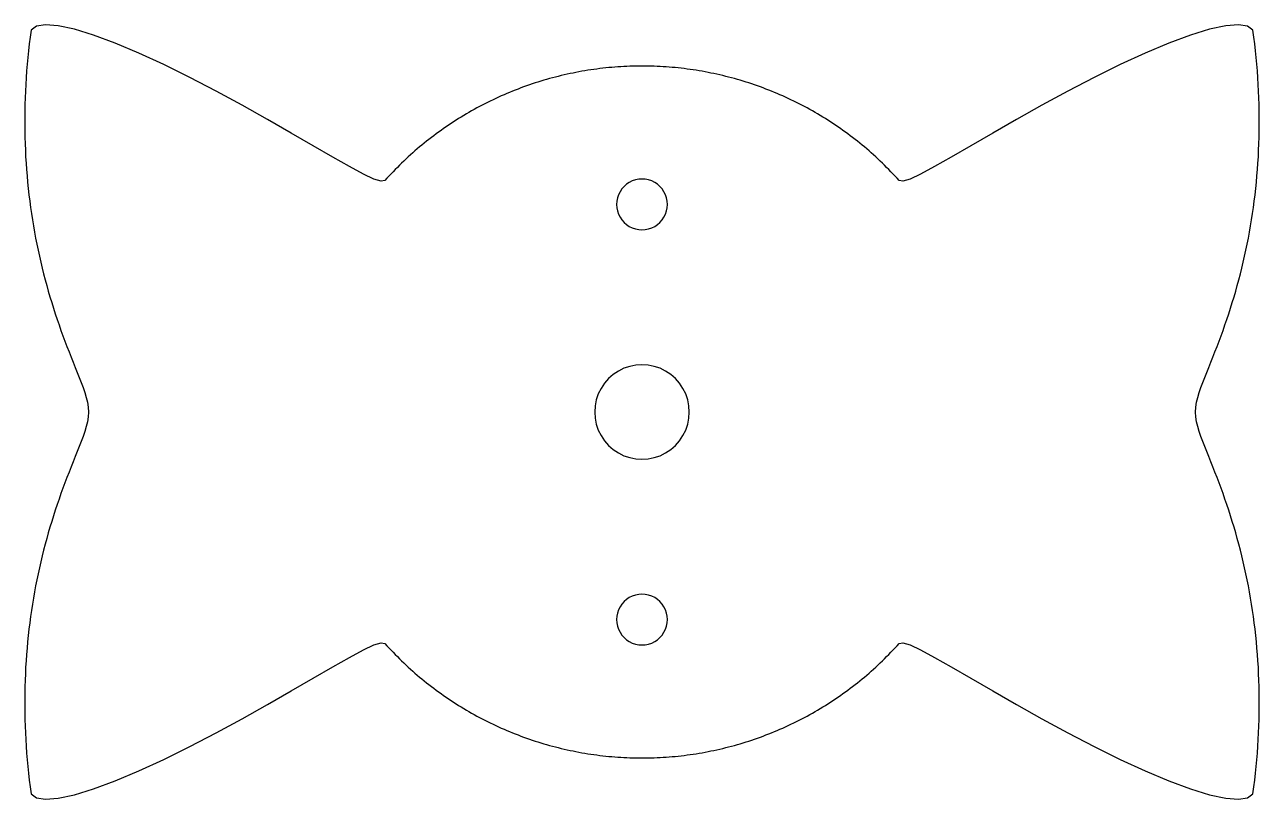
# Model space of a CAD drawing. Header units: metres. Extents: x -54 to 54, y -34 to 34.
import ezdxf

# ---------------------------------------------------------------- set-up
doc = ezdxf.new("R2010")
doc.units = ezdxf.units.M

msp = doc.modelspace()

# ---------------------------------------------------------------- linework, layer by layer
at = {"layer": 'CUT'}
for points in [[(48, 0), (48.022, 0.419), (48.087, 0.839), (48.187, 1.262), (48.313, 1.687), (48.46, 2.116), (48.62, 2.548), (48.789, 2.984), (48.964, 3.424), (49.142, 3.868), (49.322, 4.315), (49.502, 4.766), (49.681, 5.222), (49.859, 5.681), (50.035, 6.144), (50.208, 6.61), (50.379, 7.08), (50.547, 7.554), (50.711, 8.032), (50.872, 8.513), (51.028, 8.998), (51.181, 9.486), (51.33, 9.978), (51.475, 10.473), (51.615, 10.971), (51.751, 11.473), (51.883, 11.978), (52.01, 12.486), (52.132, 12.998), (52.25, 13.513), (52.363, 14.031), (52.471, 14.551), (52.574, 15.075), (52.672, 15.602), (52.764, 16.132), (52.852, 16.664), (52.935, 17.2), (53.012, 17.738), (53.085, 18.279), (53.152, 18.822), (53.213, 19.368), (53.269, 19.917), (53.32, 20.468), (53.365, 21.021), (53.405, 21.577), (53.439, 22.135), (53.467, 22.695), (53.49, 23.258), (53.507, 23.823), (53.518, 24.39), (53.523, 24.958), (53.523, 25.529), (53.517, 26.102), (53.505, 26.676), (53.487, 27.253), (53.463, 27.831), (53.433, 28.411), (53.396, 28.992), (53.354, 29.575), (53.306, 30.159), (53.252, 30.745), (53.191, 31.332), (53.125, 31.92), (53.052, 32.51), (52.973, 33.101), (52.513, 33.455), (51.72, 33.588), (50.613, 33.5), (49.215, 33.196), (47.56, 32.687), (45.687, 31.99), (43.638, 31.126), (41.461, 30.123), (39.205, 29.01), (36.923, 27.823), (34.664, 26.598), (32.479, 25.375), (30.414, 24.193), (28.514, 23.09), (26.817, 22.106), (25.356, 21.276), (24.157, 20.632), (23.241, 20.203), (22.618, 20.011), (22.294, 20.074), (22.118, 20.268), (21.941, 20.46), (21.761, 20.651), (21.58, 20.84), (21.398, 21.027), (21.213, 21.213), (21.027, 21.398), (20.84, 21.58), (20.651, 21.761), (20.46, 21.941), (20.268, 22.118), (20.074, 22.294), (19.879, 22.469), (19.682, 22.641), (19.483, 22.812), (19.284, 22.981), (19.082, 23.149), (18.88, 23.314), (18.675, 23.478), (18.47, 23.64), (18.263, 23.801), (18.054, 23.959), (17.845, 24.116), (17.634, 24.271), (17.421, 24.423), (17.207, 24.575), (16.992, 24.724), (16.776, 24.871), (16.558, 25.017), (16.339, 25.16), (16.119, 25.302), (15.898, 25.441), (15.675, 25.579), (15.451, 25.715), (15.226, 25.849), (15, 25.981), (14.773, 26.111), (14.544, 26.239), (14.315, 26.365), (14.084, 26.488), (13.852, 26.61), (13.62, 26.73), (13.386, 26.848), (13.151, 26.964), (12.915, 27.078), (12.679, 27.189), (12.441, 27.299), (12.202, 27.406), (11.962, 27.512), (11.722, 27.615), (11.481, 27.716), (11.238, 27.816), (10.995, 27.913), (10.751, 28.007), (10.506, 28.1), (10.261, 28.191), (10.014, 28.279), (9.767, 28.366), (9.519, 28.45), (9.271, 28.532), (9.021, 28.612), (8.771, 28.689), (8.52, 28.765), (8.269, 28.838), (8.017, 28.909), (7.765, 28.978), (7.511, 29.044), (7.258, 29.109), (7.003, 29.171), (6.749, 29.231), (6.493, 29.289), (6.237, 29.344), (5.981, 29.398), (5.724, 29.449), (5.467, 29.498), (5.209, 29.544), (4.951, 29.589), (4.693, 29.631), (4.434, 29.67), (4.175, 29.708), (3.916, 29.743), (3.656, 29.776), (3.396, 29.807), (3.136, 29.836), (2.875, 29.862), (2.615, 29.886), (2.354, 29.908), (2.093, 29.927), (1.831, 29.944), (1.57, 29.959), (1.309, 29.971), (1.047, 29.982), (0.785, 29.99), (0.524, 29.995), (0.262, 29.999), (0, 30), (-0.262, 29.999), (-0.524, 29.995), (-0.785, 29.99), (-1.047, 29.982), (-1.309, 29.971), (-1.57, 29.959), (-1.831, 29.944), (-2.093, 29.927), (-2.354, 29.908), (-2.615, 29.886), (-2.875, 29.862), (-3.136, 29.836), (-3.396, 29.807), (-3.656, 29.776), (-3.916, 29.743), (-4.175, 29.708), (-4.434, 29.67), (-4.693, 29.631), (-4.951, 29.589), (-5.209, 29.544), (-5.467, 29.498), (-5.724, 29.449), (-5.981, 29.398), (-6.237, 29.344), (-6.493, 29.289), (-6.749, 29.231), (-7.003, 29.171), (-7.258, 29.109), (-7.511, 29.044), (-7.765, 28.978), (-8.017, 28.909), (-8.269, 28.838), (-8.52, 28.765), (-8.771, 28.689), (-9.021, 28.612), (-9.271, 28.532), (-9.519, 28.45), (-9.767, 28.366), (-10.014, 28.279), (-10.261, 28.191), (-10.506, 28.1), (-10.751, 28.007), (-10.995, 27.913), (-11.238, 27.816), (-11.481, 27.716), (-11.722, 27.615), (-11.962, 27.512), (-12.202, 27.406), (-12.441, 27.299), (-12.679, 27.189), (-12.915, 27.078), (-13.151, 26.964), (-13.386, 26.848), (-13.62, 26.73), (-13.852, 26.61), (-14.084, 26.488), (-14.315, 26.365), (-14.544, 26.239), (-14.773, 26.111), (-15, 25.981), (-15.226, 25.849), (-15.451, 25.715), (-15.675, 25.579), (-15.898, 25.441), (-16.119, 25.302), (-16.339, 25.16), (-16.558, 25.017), (-16.776, 24.871), (-16.992, 24.724), (-17.207, 24.575), (-17.421, 24.423), (-17.634, 24.271), (-17.845, 24.116), (-18.054, 23.959), (-18.263, 23.801), (-18.47, 23.64), (-18.675, 23.478), (-18.88, 23.314), (-19.082, 23.149), (-19.284, 22.981), (-19.483, 22.812), (-19.682, 22.641), (-19.879, 22.469), (-20.074, 22.294), (-20.268, 22.118), (-20.46, 21.941), (-20.651, 21.761), (-20.84, 21.58), (-21.027, 21.398), (-21.213, 21.213), (-21.398, 21.027), (-21.58, 20.84), (-21.761, 20.651), (-21.941, 20.46), (-22.118, 20.268), (-22.294, 20.074), (-22.618, 20.011), (-23.241, 20.203), (-24.157, 20.632), (-25.356, 21.276), (-26.817, 22.106), (-28.514, 23.09), (-30.414, 24.193), (-32.479, 25.375), (-34.664, 26.598), (-36.923, 27.823), (-39.205, 29.01), (-41.461, 30.123), (-43.638, 31.126), (-45.687, 31.99), (-47.56, 32.687), (-49.215, 33.196), (-50.613, 33.5), (-51.72, 33.588), (-52.513, 33.455), (-52.973, 33.101), (-53.052, 32.51), (-53.125, 31.92), (-53.191, 31.332), (-53.252, 30.745), (-53.306, 30.159), (-53.354, 29.575), (-53.396, 28.992), (-53.433, 28.411), (-53.463, 27.831), (-53.487, 27.253), (-53.505, 26.676), (-53.517, 26.102), (-53.523, 25.529), (-53.523, 24.958), (-53.518, 24.39), (-53.507, 23.823), (-53.49, 23.258), (-53.467, 22.695), (-53.439, 22.135), (-53.405, 21.577), (-53.365, 21.021), (-53.32, 20.468), (-53.269, 19.917), (-53.213, 19.368), (-53.152, 18.822), (-53.085, 18.279), (-53.012, 17.738), (-52.935, 17.2), (-52.852, 16.664), (-52.764, 16.132), (-52.672, 15.602), (-52.574, 15.075), (-52.471, 14.551), (-52.363, 14.031), (-52.25, 13.513), (-52.132, 12.998), (-52.01, 12.486), (-51.883, 11.978), (-51.751, 11.473), (-51.615, 10.971), (-51.475, 10.473), (-51.33, 9.978), (-51.181, 9.486), (-51.028, 8.998), (-50.872, 8.513), (-50.711, 8.032), (-50.547, 7.554), (-50.379, 7.08), (-50.208, 6.61), (-50.035, 6.144), (-49.859, 5.681), (-49.681, 5.222), (-49.502, 4.766), (-49.322, 4.315), (-49.142, 3.868), (-48.964, 3.424), (-48.789, 2.984), (-48.62, 2.548), (-48.46, 2.116), (-48.313, 1.687), (-48.187, 1.262), (-48.087, 0.839), (-48.022, 0.419), (-48, 0), (-48.022, -0.419), (-48.087, -0.839), (-48.187, -1.262), (-48.313, -1.687), (-48.46, -2.116), (-48.62, -2.548), (-48.789, -2.984), (-48.964, -3.424), (-49.142, -3.868), (-49.322, -4.315), (-49.502, -4.766), (-49.681, -5.222), (-49.859, -5.681), (-50.035, -6.144), (-50.208, -6.61), (-50.379, -7.08), (-50.547, -7.554), (-50.711, -8.032), (-50.872, -8.513), (-51.028, -8.998), (-51.181, -9.486), (-51.33, -9.978), (-51.475, -10.473), (-51.615, -10.971), (-51.751, -11.473), (-51.883, -11.978), (-52.01, -12.486), (-52.132, -12.998), (-52.25, -13.513), (-52.363, -14.031), (-52.471, -14.551), (-52.574, -15.075), (-52.672, -15.602), (-52.764, -16.132), (-52.852, -16.664), (-52.935, -17.2), (-53.012, -17.738), (-53.085, -18.279), (-53.152, -18.822), (-53.213, -19.368), (-53.269, -19.917), (-53.32, -20.468), (-53.365, -21.021), (-53.405, -21.577), (-53.439, -22.135), (-53.467, -22.695), (-53.49, -23.258), (-53.507, -23.823), (-53.518, -24.39), (-53.523, -24.958), (-53.523, -25.529), (-53.517, -26.102), (-53.505, -26.676), (-53.487, -27.253), (-53.463, -27.831), (-53.433, -28.411), (-53.396, -28.992), (-53.354, -29.575), (-53.306, -30.159), (-53.252, -30.745), (-53.191, -31.332), (-53.125, -31.92), (-53.052, -32.51), (-52.973, -33.101), (-52.513, -33.455), (-51.72, -33.588), (-50.613, -33.5), (-49.215, -33.196), (-47.56, -32.687), (-45.687, -31.99), (-43.638, -31.126), (-41.461, -30.123), (-39.205, -29.01), (-36.923, -27.823), (-34.664, -26.598), (-32.479, -25.375), (-30.414, -24.193), (-28.514, -23.09), (-26.817, -22.106), (-25.356, -21.276), (-24.157, -20.632), (-23.241, -20.203), (-22.618, -20.011), (-22.294, -20.074), (-22.118, -20.268), (-21.941, -20.46), (-21.761, -20.651), (-21.58, -20.84), (-21.398, -21.027), (-21.213, -21.213), (-21.027, -21.398), (-20.84, -21.58), (-20.651, -21.761), (-20.46, -21.941), (-20.268, -22.118), (-20.074, -22.294), (-19.879, -22.469), (-19.682, -22.641), (-19.483, -22.812), (-19.284, -22.981), (-19.082, -23.149), (-18.88, -23.314), (-18.675, -23.478), (-18.47, -23.64), (-18.263, -23.801), (-18.054, -23.959), (-17.845, -24.116), (-17.634, -24.271), (-17.421, -24.423), (-17.207, -24.575), (-16.992, -24.724), (-16.776, -24.871), (-16.558, -25.017), (-16.339, -25.16), (-16.119, -25.302), (-15.898, -25.441), (-15.675, -25.579), (-15.451, -25.715), (-15.226, -25.849), (-15, -25.981), (-14.773, -26.111), (-14.544, -26.239), (-14.315, -26.365), (-14.084, -26.488), (-13.852, -26.61), (-13.62, -26.73), (-13.386, -26.848), (-13.151, -26.964), (-12.915, -27.078), (-12.679, -27.189), (-12.441, -27.299), (-12.202, -27.406), (-11.962, -27.512), (-11.722, -27.615), (-11.481, -27.716), (-11.238, -27.816), (-10.995, -27.913), (-10.751, -28.007), (-10.506, -28.1), (-10.261, -28.191), (-10.014, -28.279), (-9.767, -28.366), (-9.519, -28.45), (-9.271, -28.532), (-9.021, -28.612), (-8.771, -28.689), (-8.52, -28.765), (-8.269, -28.838), (-8.017, -28.909), (-7.765, -28.978), (-7.511, -29.044), (-7.258, -29.109), (-7.003, -29.171), (-6.749, -29.231), (-6.493, -29.289), (-6.237, -29.344), (-5.981, -29.398), (-5.724, -29.449), (-5.467, -29.498), (-5.209, -29.544), (-4.951, -29.589), (-4.693, -29.631), (-4.434, -29.67), (-4.175, -29.708), (-3.916, -29.743), (-3.656, -29.776), (-3.396, -29.807), (-3.136, -29.836), (-2.875, -29.862), (-2.615, -29.886), (-2.354, -29.908), (-2.093, -29.927), (-1.831, -29.944), (-1.57, -29.959), (-1.309, -29.971), (-1.047, -29.982), (-0.785, -29.99), (-0.524, -29.995), (-0.262, -29.999), (0, -30), (0.262, -29.999), (0.524, -29.995), (0.785, -29.99), (1.047, -29.982), (1.309, -29.971), (1.57, -29.959), (1.831, -29.944), (2.093, -29.927), (2.354, -29.908), (2.615, -29.886), (2.875, -29.862), (3.136, -29.836), (3.396, -29.807), (3.656, -29.776), (3.916, -29.743), (4.175, -29.708), (4.434, -29.67), (4.693, -29.631), (4.951, -29.589), (5.209, -29.544), (5.467, -29.498), (5.724, -29.449), (5.981, -29.398), (6.237, -29.344), (6.493, -29.289), (6.749, -29.231), (7.003, -29.171), (7.258, -29.109), (7.511, -29.044), (7.765, -28.978), (8.017, -28.909), (8.269, -28.838), (8.52, -28.765), (8.771, -28.689), (9.021, -28.612), (9.271, -28.532), (9.519, -28.45), (9.767, -28.366), (10.014, -28.279), (10.261, -28.191), (10.506, -28.1), (10.751, -28.007), (10.995, -27.913), (11.238, -27.816), (11.481, -27.716), (11.722, -27.615), (11.962, -27.512), (12.202, -27.406), (12.441, -27.299), (12.679, -27.189), (12.915, -27.078), (13.151, -26.964), (13.386, -26.848), (13.62, -26.73), (13.852, -26.61), (14.084, -26.488), (14.315, -26.365), (14.544, -26.239), (14.773, -26.111), (15, -25.981), (15.226, -25.849), (15.451, -25.715), (15.675, -25.579), (15.898, -25.441), (16.119, -25.302), (16.339, -25.16), (16.558, -25.017), (16.776, -24.871), (16.992, -24.724), (17.207, -24.575), (17.421, -24.423), (17.634, -24.271), (17.845, -24.116), (18.054, -23.959), (18.263, -23.801), (18.47, -23.64), (18.675, -23.478), (18.88, -23.314), (19.082, -23.149), (19.284, -22.981), (19.483, -22.812), (19.682, -22.641), (19.879, -22.469), (20.074, -22.294), (20.268, -22.118), (20.46, -21.941), (20.651, -21.761), (20.84, -21.58), (21.027, -21.398), (21.213, -21.213), (21.398, -21.027), (21.58, -20.84), (21.761, -20.651), (21.941, -20.46), (22.118, -20.268), (22.294, -20.074), (22.618, -20.011), (23.241, -20.203), (24.157, -20.632), (25.356, -21.276), (26.817, -22.106), (28.514, -23.09), (30.414, -24.193), (32.479, -25.375), (34.664, -26.598), (36.923, -27.823), (39.205, -29.01), (41.461, -30.123), (43.638, -31.126), (45.687, -31.99), (47.56, -32.687), (49.215, -33.196), (50.613, -33.5), (51.72, -33.588), (52.513, -33.455), (52.973, -33.101), (53.052, -32.51), (53.125, -31.92), (53.191, -31.332), (53.252, -30.745), (53.306, -30.159), (53.354, -29.575), (53.396, -28.992), (53.433, -28.411), (53.463, -27.831), (53.487, -27.253), (53.505, -26.676), (53.517, -26.102), (53.523, -25.529), (53.523, -24.958), (53.518, -24.39), (53.507, -23.823), (53.49, -23.258), (53.467, -22.695), (53.439, -22.135), (53.405, -21.577), (53.365, -21.021), (53.32, -20.468), (53.269, -19.917), (53.213, -19.368), (53.152, -18.822), (53.085, -18.279), (53.012, -17.738), (52.935, -17.2), (52.852, -16.664), (52.764, -16.132), (52.672, -15.602), (52.574, -15.075), (52.471, -14.551), (52.363, -14.031), (52.25, -13.513), (52.132, -12.998), (52.01, -12.486), (51.883, -11.978), (51.751, -11.473), (51.615, -10.971), (51.475, -10.473), (51.33, -9.978), (51.181, -9.486), (51.028, -8.998), (50.872, -8.513), (50.711, -8.032), (50.547, -7.554), (50.379, -7.08), (50.208, -6.61), (50.035, -6.144), (49.859, -5.681), (49.681, -5.222), (49.502, -4.766), (49.322, -4.315), (49.142, -3.868), (48.964, -3.424), (48.789, -2.984), (48.62, -2.548), (48.46, -2.116), (48.313, -1.687), (48.187, -1.262), (48.087, -0.839), (48.022, -0.419)], [(2.2, 18), (2.181, 18.287), (2.125, 18.569), (2.033, 18.842), (1.905, 19.1), (1.745, 19.339), (1.556, 19.556), (1.339, 19.745), (1.1, 19.905), (0.842, 20.033), (0.569, 20.125), (0.287, 20.181), (0, 20.2), (-0.287, 20.181), (-0.569, 20.125), (-0.842, 20.033), (-1.1, 19.905), (-1.339, 19.745), (-1.556, 19.556), (-1.745, 19.339), (-1.905, 19.1), (-2.033, 18.842), (-2.125, 18.569), (-2.181, 18.287), (-2.2, 18), (-2.181, 17.713), (-2.125, 17.431), (-2.033, 17.158), (-1.905, 16.9), (-1.745, 16.661), (-1.556, 16.444), (-1.339, 16.255), (-1.1, 16.095), (-0.842, 15.967), (-0.569, 15.875), (-0.287, 15.819), (0, 15.8), (0.287, 15.819), (0.569, 15.875), (0.842, 15.967), (1.1, 16.095), (1.339, 16.255), (1.556, 16.444), (1.745, 16.661), (1.905, 16.9), (2.033, 17.158), (2.125, 17.431), (2.181, 17.713)], [(4.1, 0), (4.065, 0.535), (3.96, 1.061), (3.788, 1.569), (3.551, 2.05), (3.253, 2.496), (2.899, 2.899), (2.496, 3.253), (2.05, 3.551), (1.569, 3.788), (1.061, 3.96), (0.535, 4.065), (0, 4.1), (-0.535, 4.065), (-1.061, 3.96), (-1.569, 3.788), (-2.05, 3.551), (-2.496, 3.253), (-2.899, 2.899), (-3.253, 2.496), (-3.551, 2.05), (-3.788, 1.569), (-3.96, 1.061), (-4.065, 0.535), (-4.1, 0), (-4.065, -0.535), (-3.96, -1.061), (-3.788, -1.569), (-3.551, -2.05), (-3.253, -2.496), (-2.899, -2.899), (-2.496, -3.253), (-2.05, -3.551), (-1.569, -3.788), (-1.061, -3.96), (-0.535, -4.065), (0, -4.1), (0.535, -4.065), (1.061, -3.96), (1.569, -3.788), (2.05, -3.551), (2.496, -3.253), (2.899, -2.899), (3.253, -2.496), (3.551, -2.05), (3.788, -1.569), (3.96, -1.061), (4.065, -0.535)], [(2.2, -18), (2.181, -17.713), (2.125, -17.431), (2.033, -17.158), (1.905, -16.9), (1.745, -16.661), (1.556, -16.444), (1.339, -16.255), (1.1, -16.095), (0.842, -15.967), (0.569, -15.875), (0.287, -15.819), (0, -15.8), (-0.287, -15.819), (-0.569, -15.875), (-0.842, -15.967), (-1.1, -16.095), (-1.339, -16.255), (-1.556, -16.444), (-1.745, -16.661), (-1.905, -16.9), (-2.033, -17.158), (-2.125, -17.431), (-2.181, -17.713), (-2.2, -18), (-2.181, -18.287), (-2.125, -18.569), (-2.033, -18.842), (-1.905, -19.1), (-1.745, -19.339), (-1.556, -19.556), (-1.339, -19.745), (-1.1, -19.905), (-0.842, -20.033), (-0.569, -20.125), (-0.287, -20.181), (0, -20.2), (0.287, -20.181), (0.569, -20.125), (0.842, -20.033), (1.1, -19.905), (1.339, -19.745), (1.556, -19.556), (1.745, -19.339), (1.905, -19.1), (2.033, -18.842), (2.125, -18.569), (2.181, -18.287)]]:
    msp.add_lwpolyline(points, close=True, dxfattribs=at)

doc.saveas('drawing.dxf')
